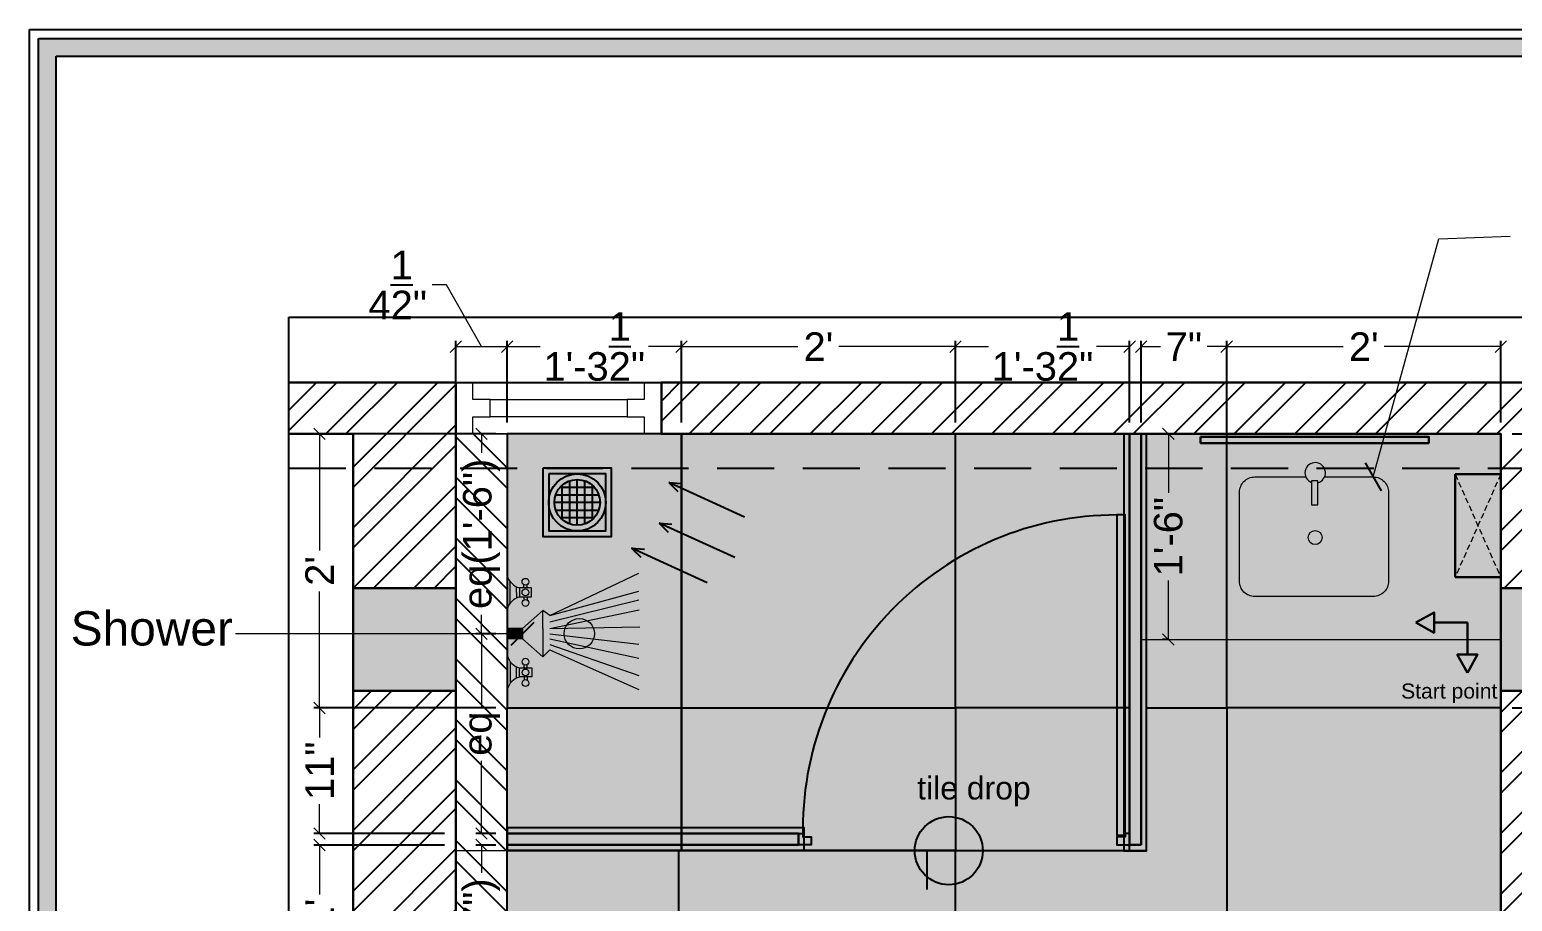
# Model space of a CAD drawing. Header units: millimetres. Extents: x 56222 to 3066687, y -650199 to -121287.
# Drawn here: x 148973.4 to 149103.2, y -183257.8 to -183181.5 of the extents above; entities that cross this region are included whole.
import ezdxf

# ---------------------------------------------------------------- set-up
doc = ezdxf.new("R2010")
doc.units = ezdxf.units.MM
doc.header["$MEASUREMENT"] = 0
doc.header["$PDMODE"] = 35
for name, pattern in [('DASHED', [0.75, 0.5, -0.25]), ('DASHED2', [0.375, 0.25, -0.125]), ('HIDDEN', [0.375, 0.25, -0.125])]:
    doc.linetypes.add(name, pattern=pattern)
doc.layers.get('Defpoints').update_dxf_attribs({"color": 220})
for name, color, linetype in [('AR ELE-5', 134, 'Continuous'), ('SANIT', 232, 'Continuous'), ('WIN', 250, 'Continuous')]:
    doc.layers.add(name, color=color, linetype=linetype)
for name, color, linetype, lineweight in [('BEAM', 160, 'HIDDEN', 25), ('COLUMN', 1, 'Continuous', 30), ('dim05', 1, 'Continuous', 13), ('el', 7, 'Continuous', 20), ('ELEC-wires', 1, 'DASHED2', 13), ('Electrical', 84, 'Continuous', 30), ('ELEVATION', 250, 'Continuous', 9), ('FIRST FLOOR', 7, 'Continuous', 9), ('FIRST FLOOR ( DW_RAIL )', 7, 'Continuous', 9), ('FIRST FLOOR_( PLine )_', 251, 'Continuous', 30), ('FURNITURE', 32, 'Continuous', 9), ('LABALLING', 1, 'Continuous', 25), ('NAME PLATE', 7, 'Continuous', 25), ('UTILITY', 48, 'Continuous', 9), ('wall', 7, 'Continuous', 30), ('XX~SLAB ( BEAM )~ ( DIM )', 7, 'Continuous', 9)]:
    doc.layers.add(name, color=color, linetype=linetype, lineweight=lineweight)
doc.layers.add('hatch', color=253, linetype='Continuous', lineweight=0, transparency=0.4)
doc.layers.add('XX~SLAB ( PLINE )', color=251, linetype='Continuous', plot=False)
doc.styles.add('Aerial', font='arial.ttf')
doc.styles.add('Arial', font='arial.ttf')
doc.styles.get("Standard").update_dxf_attribs({"font": 'arial.ttf', "height": 6})
doc.dimstyles.new('ISO-25', dxfattribs={"dimtxt": 2.5, "dimasz": 1, "dimexe": 0.5, "dimexo": 1, "dimtad": 0, "dimdec": 1, "dimlunit": 4, "dimtxsty": 'Standard', "dimblk": 'OBLIQUE', "dimcen": 2.5, "dimclrd": 1, "dimclre": 1, "dimclrt": 5, "dimadec": 0, "dimazin": 0, "dimtfac": 1, "dimtdec": 1, "dimtmove": 0, "dimatfit": 3, "dimfxl": 1, "dimlwd": -1, "dimarcsym": 0})
doc.dimstyles.new('NEW ', dxfattribs={"dimtxt": 3, "dimasz": 2, "dimexe": 1, "dimexo": 1, "dimgap": 0.089996, "dimtad": 0, "dimtoh": 1, "dimzin": 3, "dimdsep": 46, "dimlunit": 4, "dimtxsty": 'Aerial', "dimblk": 'OBLIQUE', "dimcen": 0.089996, "dimdle": 1, "dimclrd": 252, "dimclre": 252, "dimclrt": 7, "dimadec": 0, "dimazin": 1, "dimtfac": 1, "dimtdec": 0, "dimtofl": 0, "dimtmove": 1, "dimatfit": 3, "dimldrblk": 'OBLIQUE', "dimfxl": 1, "dimtolj": 1, "dimtzin": 0, "dimlwd": 5, "dimlwe": 5, "dimarcsym": 0})
pattern_1 = [(45, (-4154.445, -2315.741), (-2.65165043, 2.65165043), []), (45, (-4152.677, -2315.741), (-2.65165043, 2.65165043), [])]

# ---------------------------------------------------------------- blocks, each defined once
blk = doc.blocks.new('6616')
at = {"color": 242, "linetype": 'DASHED', "true_color": 0xcd2027}
for p, q in [((386784.79, -36915.77), (386775.78, -36911.78)), ((386784.79, -36911.78), (386775.78, -36915.77))]:
    blk.add_line(p, q, dxfattribs=at)
at = {"layer": 'ELEC-wires', "color": 5, "linetype": 'ByBlock', "lineweight": 30, "ltscale": 4}
blk.add_lwpolyline([(386775.78, -36911.78), (386784.79, -36911.78), (386784.79, -36915.77), (386775.78, -36915.77)], close=True, dxfattribs=at)
blk = doc.blocks.new('A$C07311617')
at = {"layer": 'UTILITY'}
h = blk.add_hatch(color=7, dxfattribs=at)
h.paths.add_polyline_path([(-3.13, 2.02), (-3.13, 0), (-3.74, 0), (-3.74, 0.46), (-3.74, 1.42)])
h.paths.add_polyline_path([(-3.13, 0), (-3.13, -0.46), (-3.13, -2.02), (-3.74, -1.59), (-3.74, -0.46), (-3.74, 0)])
h = blk.add_hatch(color=7, dxfattribs=at)
h.paths.add_polyline_path([(0, 0.46), (0, 0), (-1.35, 0), (-1.35, 0.46)])
h.paths.add_polyline_path([(0, 0), (0, -0.46), (-1.35, -0.46), (-1.35, 0)])
at = {"layer": 'UTILITY', "color": 7}
for p, q in [((-3.74, 1.42), (-11.52, 4.9)), ((-1.74, 3.79), (-1.74, 4.05)), ((-1.47, 3.79), (-1.47, 4.05)), ((-0.8, 3.9), (-0.8, 2.88)), ((-0.27, 2.44), (-0.27, 4.33)), ((-3.74, 0.94), (-11.52, 3.66)), ((-1.74, 2.99), (-1.74, 2.72)), ((-1.47, 2.99), (-1.47, 2.72)), ((-3.74, 0.46), (-11.52, 2.15)), ((-3.13, 2.02), (-3.74, 1.42)), ((-3.13, -0.46), (-3.13, 2.02)), ((-1.35, 0.46), (-3.13, 2.02)), ((-3.13, 0.46), (-3.13, 1.42)), ((-3.74, 0), (-11.52, 0.93)), ((-1.35, -0.46), (-1.35, 0.46)), ((-1.35, 0.46), (0, 0.46)), ((0, -0.46), (0, 0.46)), ((-3.74, -0.46), (-11.62, -0.61)), ((-3.74, -0.46), (-11.57, -2.09)), ((-3.74, -1.03), (-11.52, -2.96)), ((-3.13, -0.46), (-3.13, -2.02)), ((-1.35, -0.46), (-3.13, -2.02)), ((-1.35, -0.46), (0, -0.46)), ((-3.74, -1.59), (-11.52, -5.3)), ((-3.74, -1.59), (-11.52, -3.73)), ((-3.74, -1.59), (-3.13, -2.02)), ((-1.74, -3.22), (-1.74, -2.95)), ((-1.47, -3.22), (-1.47, -2.95)), ((-0.8, -4.13), (-0.8, -3.11)), ((-0.27, -2.68), (-0.27, -4.56)), ((-1.74, -4.02), (-1.74, -4.29)), ((-1.47, -4.02), (-1.47, -4.29))]:
    blk.add_line(p, q, dxfattribs=at)
for points in [[(-1.07, 2.99), (-2.14, 2.99), (-2.14, 3.79), (-1.07, 3.79)], [(-1.07, -3.22), (-2.14, -3.22), (-2.14, -4.02), (-1.07, -4.02)]]:
    blk.add_lwpolyline(points, close=True, dxfattribs=at)
for points in [[(-1.35, 0.46), (-3.13, 2.02)], [(-3.13, -2.02), (-1.35, -0.46)]]:
    blk.add_lwpolyline(points, dxfattribs=at)
for centre, radius in [((-1.6, 4.32), 0.298), ((-1.6, 3.39), 0.298), ((-1.6, 2.45), 0.298), ((-6.31, 0), 1.33), ((-1.6, -2.69), 0.298), ((-1.6, -3.62), 0.298), ((-1.6, -4.55), 0.298)]:
    blk.add_circle(centre, radius, dxfattribs=at)
for centre, start, end in [((-1.47, 5.26), 285.2551, 344.7449), ((-1.47, 1.52), 15.2551, 74.7449), ((-1.47, -1.75), 285.2551, 344.7449), ((-1.47, -5.49), 15.2551, 74.7449)]:
    blk.add_arc(centre, 1.52, start, end, dxfattribs=at)
blk = doc.blocks.new('NAHNYsquare')
at = {"color": 253}
for p, q in [((2.33, -4.87), (2.33, -1.1)), ((3, -0.99), (3, -4.99)), ((3.67, -4.87), (3.67, -1.1)), ((4.89, -2.32), (1.11, -2.32)), ((4.49, -1.65), (1.51, -1.65)), ((1.67, -4.48), (1.67, -1.49)), ((4.33, -4.48), (4.33, -1.49)), ((5, -2.99), (1, -2.99)), ((4.89, -3.65), (1.11, -3.65)), ((4.49, -4.32), (1.51, -4.32))]:
    blk.add_line(p, q, dxfattribs=at)
for points in [[(0, -5.99), (6, -5.99), (6, 0.01), (0, 0.01)], [(0.5, -5.49), (5.5, -5.49), (5.5, -0.49), (0.5, -0.49)]]:
    blk.add_lwpolyline(points, close=True)
for radius in [2.5, 2]:
    blk.add_circle((3, -2.99), radius)
blk = doc.blocks.new('_Oblique')
at = {"layer": 'wall', "color": 0, "lineweight": -2}
blk.add_line((-0.5, -0.5), (0.5, 0.5), dxfattribs=at)
blk = doc.blocks.new('*D931')
at = {"layer": 'Defpoints', "color": 0, "lineweight": 25, "transparency": 16777216}
for p in [(148998.78, -183252.9), (149010.71, -183252.9), (149015.21, -183264.9)]:
    blk.add_point(p, dxfattribs=at)
at = {"layer": 'dim05', "color": 1, "linetype": 'Continuous', "lineweight": -2, "transparency": 16777216}
for p, q in [((149009.71, -183252.9), (148998.28, -183252.9)), ((149014.21, -183264.9), (148998.28, -183264.9))]:
    blk.add_line(p, q, dxfattribs=at)
at = {"layer": 'dim05', "color": 1, "linetype": 'Continuous', "transparency": 16777216}
for p, q in [((148998.78, -183252.9), (148998.78, -183257.24)), ((148998.78, -183264.9), (148998.78, -183260.55))]:
    blk.add_line(p, q, dxfattribs=at)
at = {"layer": 'dim05', "color": 1, "transparency": 16777216}
for p, rotation in [((148998.78, -183252.9), 90), ((148998.78, -183264.9), 270)]:
    blk.add_blockref('_Oblique', p, dxfattribs=dict(at, rotation=rotation))
at = {"layer": 'dim05', "color": 5, "lineweight": 25, "transparency": 16777216, "insert": (148998.78, -183258.9), "char_height": 2.5, "attachment_point": 5, "rotation": 90, "style": 'Arial'}
blk.add_mtext("1'", dxfattribs=at)
blk = doc.blocks.new('*D932')
at = {"layer": 'Defpoints', "color": 0, "lineweight": 25, "transparency": 16777216}
for p in [(148998.78, -183240.9), (149015.21, -183240.9), (149010.71, -183251.9)]:
    blk.add_point(p, dxfattribs=at)
at = {"layer": 'dim05', "color": 1, "linetype": 'Continuous', "lineweight": -2, "transparency": 16777216}
for p, q in [((149014.21, -183240.9), (148998.28, -183240.9)), ((149009.71, -183251.9), (148998.28, -183251.9))]:
    blk.add_line(p, q, dxfattribs=at)
at = {"layer": 'dim05', "color": 1, "linetype": 'Continuous', "transparency": 16777216}
for p, q in [((148998.78, -183240.9), (148998.78, -183243.48)), ((148998.78, -183251.9), (148998.78, -183249.31))]:
    blk.add_line(p, q, dxfattribs=at)
at = {"layer": 'dim05', "color": 1, "transparency": 16777216}
for p, rotation in [((148998.78, -183240.9), 90), ((148998.78, -183251.9), 270)]:
    blk.add_blockref('_Oblique', p, dxfattribs=dict(at, rotation=rotation))
at = {"layer": 'dim05', "color": 5, "lineweight": 25, "transparency": 16777216, "insert": (148998.78, -183246.4), "char_height": 2.5, "attachment_point": 5, "rotation": 90, "style": 'Arial'}
blk.add_mtext('11"', dxfattribs=at)
blk = doc.blocks.new('*D933')
at = {"layer": 'Defpoints', "color": 0, "lineweight": 25, "transparency": 16777216}
for p in [(149015.21, -183209.26), (149010.71, -183216.9), (149015.21, -183216.9)]:
    blk.add_point(p, dxfattribs=at)
at = {"layer": 'dim05', "color": 1, "linetype": 'Continuous', "transparency": 16777216}
for p, q in [((149009.89, -183203.86), (149008.64, -183203.86)), ((149012.96, -183209.26), (149009.89, -183203.86)), ((149010.71, -183209.26), (149015.21, -183209.26))]:
    blk.add_line(p, q, dxfattribs=at)
at = {"layer": 'dim05', "color": 1, "linetype": 'Continuous', "lineweight": -2, "transparency": 16777216}
for p, q in [((149010.71, -183215.9), (149010.71, -183208.76)), ((149015.21, -183215.9), (149015.21, -183208.76))]:
    blk.add_line(p, q, dxfattribs=at)
at = {"layer": 'dim05', "color": 1, "transparency": 16777216, "rotation": 180}
blk.add_blockref('_Oblique', (149010.71, -183209.26), dxfattribs=at)
at = {"layer": 'dim05', "color": 1, "transparency": 16777216}
blk.add_blockref('_Oblique', (149015.21, -183209.26), dxfattribs=at)
at = {"layer": 'dim05', "color": 5, "lineweight": 25, "transparency": 16777216, "insert": (149005.62, -183203.86), "char_height": 2.5, "attachment_point": 5, "style": 'Arial'}
blk.add_mtext('4{\\H1x;\\S1/2;}"', dxfattribs=at)
blk = doc.blocks.new('*D934')
at = {"layer": 'Defpoints', "color": 0, "lineweight": 25, "transparency": 16777216}
for p in [(149030.46, -183209.26), (149015.21, -183216.9), (149030.46, -183216.9)]:
    blk.add_point(p, dxfattribs=at)
at = {"layer": 'dim05', "color": 1, "linetype": 'Continuous', "lineweight": -2, "transparency": 16777216}
for p, q in [((149015.21, -183215.9), (149015.21, -183208.76)), ((149030.46, -183215.9), (149030.46, -183208.76))]:
    blk.add_line(p, q, dxfattribs=at)
at = {"layer": 'dim05', "color": 1, "linetype": 'Continuous', "transparency": 16777216}
for p, q in [((149015.21, -183209.26), (149018.09, -183209.26)), ((149030.46, -183209.26), (149027.57, -183209.26))]:
    blk.add_line(p, q, dxfattribs=at)
at = {"layer": 'dim05', "color": 1, "transparency": 16777216, "rotation": 180}
blk.add_blockref('_Oblique', (149015.21, -183209.26), dxfattribs=at)
at = {"layer": 'dim05', "color": 1, "transparency": 16777216}
blk.add_blockref('_Oblique', (149030.46, -183209.26), dxfattribs=at)
at = {"layer": 'dim05', "color": 5, "lineweight": 25, "transparency": 16777216, "insert": (149022.83, -183209.26), "char_height": 2.5, "attachment_point": 5, "style": 'Arial'}
blk.add_mtext('1\'-3{\\H1x;\\S1/2;}"', dxfattribs=at)
blk = doc.blocks.new('*D935')
at = {"layer": 'Defpoints', "color": 0, "lineweight": 25, "transparency": 16777216}
for p in [(149030.46, -183209.26), (149030.46, -183216.9), (149054.46, -183216.9)]:
    blk.add_point(p, dxfattribs=at)
at = {"layer": 'dim05', "color": 1, "linetype": 'Continuous', "lineweight": -2, "transparency": 16777216}
for p, q in [((149030.46, -183215.9), (149030.46, -183208.76)), ((149054.46, -183215.9), (149054.46, -183208.76))]:
    blk.add_line(p, q, dxfattribs=at)
at = {"layer": 'dim05', "color": 1, "linetype": 'Continuous', "transparency": 16777216}
for p, q in [((149030.46, -183209.26), (149040.66, -183209.26)), ((149054.46, -183209.26), (149044.25, -183209.26))]:
    blk.add_line(p, q, dxfattribs=at)
at = {"layer": 'dim05', "color": 1, "transparency": 16777216, "rotation": 180}
blk.add_blockref('_Oblique', (149030.46, -183209.26), dxfattribs=at)
at = {"layer": 'dim05', "color": 1, "transparency": 16777216}
blk.add_blockref('_Oblique', (149054.46, -183209.26), dxfattribs=at)
at = {"layer": 'dim05', "color": 5, "lineweight": 25, "transparency": 16777216, "insert": (149042.46, -183209.26), "char_height": 2.5, "attachment_point": 5, "style": 'Arial'}
blk.add_mtext("2'", dxfattribs=at)
blk = doc.blocks.new('*D936')
at = {"layer": 'Defpoints', "color": 0, "lineweight": 25, "transparency": 16777216}
for p in [(149069.71, -183209.26), (149054.46, -183216.9), (149069.71, -183216.9)]:
    blk.add_point(p, dxfattribs=at)
at = {"layer": 'dim05', "color": 1, "linetype": 'Continuous', "lineweight": -2, "transparency": 16777216}
for p, q in [((149054.46, -183215.9), (149054.46, -183208.76)), ((149069.71, -183215.9), (149069.71, -183208.76))]:
    blk.add_line(p, q, dxfattribs=at)
at = {"layer": 'dim05', "color": 1, "linetype": 'Continuous', "transparency": 16777216}
for p, q in [((149054.46, -183209.26), (149057.34, -183209.26)), ((149069.71, -183209.26), (149066.82, -183209.26))]:
    blk.add_line(p, q, dxfattribs=at)
at = {"layer": 'dim05', "color": 1, "transparency": 16777216, "rotation": 180}
blk.add_blockref('_Oblique', (149054.46, -183209.26), dxfattribs=at)
at = {"layer": 'dim05', "color": 1, "transparency": 16777216}
blk.add_blockref('_Oblique', (149069.71, -183209.26), dxfattribs=at)
at = {"layer": 'dim05', "color": 5, "lineweight": 25, "transparency": 16777216, "insert": (149062.08, -183209.26), "char_height": 2.5, "attachment_point": 5, "style": 'Arial'}
blk.add_mtext('1\'-3{\\H1x;\\S1/2;}"', dxfattribs=at)
blk = doc.blocks.new('*D937')
at = {"layer": 'Defpoints', "color": 0, "lineweight": 25, "transparency": 16777216}
for p in [(149070.71, -183209.26), (149070.71, -183216.9), (149078.21, -183219.9)]:
    blk.add_point(p, dxfattribs=at)
at = {"layer": 'dim05', "color": 1, "linetype": 'Continuous', "lineweight": -2, "transparency": 16777216}
for p, q in [((149070.71, -183215.9), (149070.71, -183208.76)), ((149078.21, -183218.9), (149078.21, -183208.76))]:
    blk.add_line(p, q, dxfattribs=at)
at = {"layer": 'dim05', "color": 1, "linetype": 'Continuous', "transparency": 16777216}
for p, q in [((149070.71, -183209.26), (149072.41, -183209.26)), ((149078.21, -183209.26), (149076.51, -183209.26))]:
    blk.add_line(p, q, dxfattribs=at)
at = {"layer": 'dim05', "color": 1, "transparency": 16777216, "rotation": 180}
blk.add_blockref('_Oblique', (149070.71, -183209.26), dxfattribs=at)
at = {"layer": 'dim05', "color": 1, "transparency": 16777216}
blk.add_blockref('_Oblique', (149078.21, -183209.26), dxfattribs=at)
at = {"layer": 'dim05', "color": 5, "lineweight": 25, "transparency": 16777216, "insert": (149074.46, -183209.26), "char_height": 2.5, "attachment_point": 5, "style": 'Arial'}
blk.add_mtext('7"', dxfattribs=at)
blk = doc.blocks.new('*D938')
at = {"layer": 'Defpoints', "color": 0, "lineweight": 25, "transparency": 16777216}
for p in [(149102.21, -183209.26), (149078.21, -183212.4), (149102.21, -183216.9)]:
    blk.add_point(p, dxfattribs=at)
at = {"layer": 'dim05', "color": 1, "linetype": 'Continuous', "lineweight": -2, "transparency": 16777216}
for p, q in [((149078.21, -183211.4), (149078.21, -183208.76)), ((149102.21, -183215.9), (149102.21, -183208.76))]:
    blk.add_line(p, q, dxfattribs=at)
at = {"layer": 'dim05', "color": 1, "linetype": 'Continuous', "transparency": 16777216}
for p, q in [((149078.21, -183209.26), (149088.41, -183209.26)), ((149102.21, -183209.26), (149092, -183209.26))]:
    blk.add_line(p, q, dxfattribs=at)
at = {"layer": 'dim05', "color": 1, "transparency": 16777216, "rotation": 180}
blk.add_blockref('_Oblique', (149078.21, -183209.26), dxfattribs=at)
at = {"layer": 'dim05', "color": 1, "transparency": 16777216}
blk.add_blockref('_Oblique', (149102.21, -183209.26), dxfattribs=at)
at = {"layer": 'dim05', "color": 5, "lineweight": 25, "transparency": 16777216, "insert": (149090.21, -183209.26), "char_height": 2.5, "attachment_point": 5, "style": 'Arial'}
blk.add_mtext("2'", dxfattribs=at)
blk = doc.blocks.new('*D941')
at = {"layer": 'Defpoints', "color": 0, "lineweight": 25, "transparency": 16777216}
for p in [(149102.21, -183240.9), (149117.02, -183240.9), (149102.21, -183264.9)]:
    blk.add_point(p, dxfattribs=at)
at = {"layer": 'dim05', "color": 1, "linetype": 'Continuous', "lineweight": -2, "transparency": 16777216}
for p, q in [((149103.21, -183240.9), (149117.52, -183240.9)), ((149103.21, -183264.9), (149117.52, -183264.9))]:
    blk.add_line(p, q, dxfattribs=at)
at = {"layer": 'dim05', "color": 1, "linetype": 'Continuous', "transparency": 16777216}
for p, q in [((149117.02, -183240.9), (149117.02, -183251.1)), ((149117.02, -183264.9), (149117.02, -183254.69))]:
    blk.add_line(p, q, dxfattribs=at)
at = {"layer": 'dim05', "color": 1, "transparency": 16777216}
for p, rotation in [((149117.02, -183240.9), 90), ((149117.02, -183264.9), 270)]:
    blk.add_blockref('_Oblique', p, dxfattribs=dict(at, rotation=rotation))
at = {"layer": 'dim05', "color": 5, "lineweight": 25, "transparency": 16777216, "insert": (149117.02, -183252.9), "char_height": 2.5, "attachment_point": 5, "rotation": 90, "style": 'Arial'}
blk.add_mtext("2'", dxfattribs=at)
blk = doc.blocks.new('*D942')
at = {"layer": 'Defpoints', "color": 0, "lineweight": 25, "transparency": 16777216}
for p in [(149102.21, -183216.9), (149117.02, -183216.9), (149102.21, -183240.9)]:
    blk.add_point(p, dxfattribs=at)
at = {"layer": 'dim05', "color": 1, "linetype": 'Continuous', "lineweight": -2, "transparency": 16777216}
for p, q in [((149103.21, -183216.9), (149117.52, -183216.9)), ((149103.21, -183240.9), (149117.52, -183240.9))]:
    blk.add_line(p, q, dxfattribs=at)
at = {"layer": 'dim05', "color": 1, "linetype": 'Continuous', "transparency": 16777216}
for p, q in [((149117.02, -183216.9), (149117.02, -183227.1)), ((149117.02, -183240.9), (149117.02, -183230.69))]:
    blk.add_line(p, q, dxfattribs=at)
at = {"layer": 'dim05', "color": 1, "transparency": 16777216}
for p, rotation in [((149117.02, -183216.9), 90), ((149117.02, -183240.9), 270)]:
    blk.add_blockref('_Oblique', p, dxfattribs=dict(at, rotation=rotation))
at = {"layer": 'dim05', "color": 5, "lineweight": 25, "transparency": 16777216, "insert": (149117.02, -183228.9), "char_height": 2.5, "attachment_point": 5, "rotation": 90, "style": 'Arial'}
blk.add_mtext("2'", dxfattribs=at)
blk = doc.blocks.new('*D943')
at = {"layer": 'Defpoints', "color": 0, "lineweight": 25, "transparency": 16777216}
for p in [(149073.1, -183216.9), (149073.97, -183216.9), (149073.97, -183234.9)]:
    blk.add_point(p, dxfattribs=at)
at = {"layer": 'dim05', "color": 1, "linetype": 'Continuous', "lineweight": -2, "transparency": 16777216}
for p, q in [((149072.97, -183216.9), (149072.6, -183216.9)), ((149072.97, -183234.9), (149072.6, -183234.9))]:
    blk.add_line(p, q, dxfattribs=at)
at = {"layer": 'dim05', "color": 1, "linetype": 'Continuous', "transparency": 16777216}
for p, q in [((149073.1, -183216.9), (149073.1, -183222.07)), ((149073.1, -183234.9), (149073.1, -183229.73))]:
    blk.add_line(p, q, dxfattribs=at)
at = {"layer": 'dim05', "color": 1, "transparency": 16777216}
for p, rotation in [((149073.1, -183216.9), 90), ((149073.1, -183234.9), 270)]:
    blk.add_blockref('_Oblique', p, dxfattribs=dict(at, rotation=rotation))
at = {"layer": 'dim05', "color": 5, "lineweight": 25, "transparency": 16777216, "insert": (149073.1, -183225.9), "char_height": 2.5, "attachment_point": 5, "rotation": 90, "style": 'Arial'}
blk.add_mtext('1\'-6"', dxfattribs=at)
blk = doc.blocks.new('DF DF D')
at = {"layer": 'WIN'}
h = blk.add_hatch(color=256, dxfattribs=at)
h.dxf.hatch_style = 1
h.paths.add_polyline_path([(3351769.17, -515756.21), (3351769.17, -515753.29, 0.049939), (3351768.58, -515753.23, 0.699776), (3351766.66, -515758.48), (3351766.66, -515756.21)])
blk.add_lwpolyline([(3351769.17, -515752), (3351769.17, -515756.21), (3351766.66, -515756.21), (3351766.66, -515759.61)], dxfattribs=at)
blk.add_circle((3351768.58, -515756.21), 2.98, dxfattribs=at)
blk = doc.blocks.new('*D909')
at = {"layer": 'Defpoints', "color": 0, "lineweight": 25, "transparency": 16777216}
for p in [(148998.78, -183216.9), (149015.21, -183216.9), (149015.21, -183240.9)]:
    blk.add_point(p, dxfattribs=at)
at = {"layer": 'dim05', "color": 1, "linetype": 'Continuous', "lineweight": -2, "transparency": 16777216}
for p, q in [((149014.21, -183216.9), (148998.28, -183216.9)), ((149014.21, -183240.9), (148998.28, -183240.9))]:
    blk.add_line(p, q, dxfattribs=at)
at = {"layer": 'dim05', "color": 1, "linetype": 'Continuous', "transparency": 16777216}
for p, q in [((148998.78, -183216.9), (148998.78, -183227.1)), ((148998.78, -183240.9), (148998.78, -183230.69))]:
    blk.add_line(p, q, dxfattribs=at)
at = {"layer": 'dim05', "color": 1, "transparency": 16777216}
for p, rotation in [((148998.78, -183216.9), 90), ((148998.78, -183240.9), 270)]:
    blk.add_blockref('_Oblique', p, dxfattribs=dict(at, rotation=rotation))
at = {"layer": 'dim05', "color": 5, "lineweight": 25, "transparency": 16777216, "insert": (148998.78, -183228.9), "char_height": 2.5, "attachment_point": 5, "rotation": 90, "style": 'Arial'}
blk.add_mtext("2'", dxfattribs=at)
blk = doc.blocks.new('*D912')
at = {"layer": 'Defpoints', "color": 0, "lineweight": 25, "transparency": 16777216}
for p in [(149012.96, -183252.9), (149015.21, -183252.9), (149015.21, -183271.9)]:
    blk.add_point(p, dxfattribs=at)
at = {"layer": 'dim05', "color": 1, "linetype": 'Continuous', "lineweight": -2, "transparency": 16777216}
for p, q in [((149014.21, -183252.9), (149012.46, -183252.9)), ((149014.21, -183271.9), (149012.46, -183271.9))]:
    blk.add_line(p, q, dxfattribs=at)
at = {"layer": 'dim05', "color": 1, "linetype": 'Continuous', "transparency": 16777216}
for p, q in [((149012.96, -183252.9), (149012.96, -183255.32)), ((149012.96, -183271.9), (149012.96, -183269.48))]:
    blk.add_line(p, q, dxfattribs=at)
at = {"layer": 'dim05', "color": 1, "transparency": 16777216}
for p, rotation in [((149012.96, -183252.9), 90), ((149012.96, -183271.9), 270)]:
    blk.add_blockref('_Oblique', p, dxfattribs=dict(at, rotation=rotation))
at = {"layer": 'dim05', "color": 5, "lineweight": 25, "transparency": 16777216, "insert": (149012.96, -183262.4), "char_height": 2.5, "attachment_point": 5, "rotation": 90, "style": 'Arial'}
blk.add_mtext('eq(1\'-7")', dxfattribs=at)
blk = doc.blocks.new('*D913')
at = {"layer": 'Defpoints', "color": 0, "lineweight": 25, "transparency": 16777216}
for p in [(149012.96, -183234.4), (149015.21, -183234.4), (149015.21, -183251.9)]:
    blk.add_point(p, dxfattribs=at)
at = {"layer": 'dim05', "color": 1, "linetype": 'Continuous', "lineweight": -2, "transparency": 16777216}
for p, q in [((149014.21, -183234.4), (149012.46, -183234.4)), ((149014.21, -183251.9), (149012.46, -183251.9))]:
    blk.add_line(p, q, dxfattribs=at)
at = {"layer": 'dim05', "color": 1, "linetype": 'Continuous', "transparency": 16777216}
for p, q in [((149012.96, -183234.4), (149012.96, -183240.77)), ((149012.96, -183251.9), (149012.96, -183245.52))]:
    blk.add_line(p, q, dxfattribs=at)
at = {"layer": 'dim05', "color": 1, "transparency": 16777216}
for p, rotation in [((149012.96, -183234.4), 90), ((149012.96, -183251.9), 270)]:
    blk.add_blockref('_Oblique', p, dxfattribs=dict(at, rotation=rotation))
at = {"layer": 'dim05', "color": 5, "lineweight": 25, "transparency": 16777216, "insert": (149012.96, -183243.15), "char_height": 2.5, "attachment_point": 5, "rotation": 90, "style": 'Arial'}
blk.add_mtext('eq', dxfattribs=at)
blk = doc.blocks.new('*D914')
at = {"layer": 'Defpoints', "color": 0, "lineweight": 25, "transparency": 16777216}
for p in [(149012.96, -183216.9), (149015.21, -183216.9), (149015.21, -183234.4)]:
    blk.add_point(p, dxfattribs=at)
at = {"layer": 'dim05', "color": 1, "linetype": 'Continuous', "lineweight": -2, "transparency": 16777216}
for p, q in [((149014.21, -183216.9), (149012.46, -183216.9)), ((149014.21, -183234.4), (149012.46, -183234.4))]:
    blk.add_line(p, q, dxfattribs=at)
at = {"layer": 'dim05', "color": 1, "linetype": 'Continuous', "transparency": 16777216}
for p, q in [((149012.96, -183216.9), (149012.96, -183218.57)), ((149012.96, -183234.4), (149012.96, -183232.73))]:
    blk.add_line(p, q, dxfattribs=at)
at = {"layer": 'dim05', "color": 1, "transparency": 16777216}
for p, rotation in [((149012.96, -183216.9), 90), ((149012.96, -183234.4), 270)]:
    blk.add_blockref('_Oblique', p, dxfattribs=dict(at, rotation=rotation))
at = {"layer": 'dim05', "color": 5, "lineweight": 25, "transparency": 16777216, "insert": (149012.96, -183225.65), "char_height": 2.5, "attachment_point": 5, "rotation": 90, "style": 'Arial'}
blk.add_mtext('eq(1\'-6")', dxfattribs=at)

msp = doc.modelspace()

# ---------------------------------------------------------------- hatches: boundary and pattern name
at = {"layer": 'hatch', "linetype": 'Continuous', "lineweight": 25}
h = msp.add_hatch(dxfattribs=at)
h.set_pattern_fill('ANSI32', color=256, scale=10, style=0)
h.set_pattern_definition(pattern_1)
h.paths.add_polyline_path([(149072.208, -183291.896), (149010.708, -183291.896), (149010.708, -183239.396), (149001.708, -183239.396), (149001.708, -183291.896), (148996.085, -183291.896), (148996.085, -183296.396), (149006.208, -183296.396), (149006.208, -183303.39), (149010.708, -183303.39), (149010.708, -183296.396), (149072.208, -183296.396)])
h.paths.add_polyline_path([(149010.708, -183212.396), (148996.085, -183212.396), (148996.085, -183216.896), (149001.708, -183216.896), (149001.708, -183230.396), (149010.708, -183230.396)])
h.paths.add_polyline_path([(149111.208, -183216.896), (149113.769, -183216.896), (149113.769, -183212.396), (149028.708, -183212.396), (149028.708, -183216.896), (149102.208, -183216.896), (149102.208, -183230.396), (149111.208, -183230.396)])
h.paths.add_polyline_path([(149106.708, -183239.396), (149102.208, -183239.396), (149102.208, -183303.39), (149106.708, -183303.39)])
h = msp.add_hatch(dxfattribs=at)
h.set_pattern_fill('ANSI32', color=256, scale=10, style=0)
h.set_pattern_definition(pattern_1)
h.paths.add_polyline_path([(149010.708, -183212.396), (148996.085, -183212.396), (148996.085, -183216.896), (149001.708, -183216.896), (149001.708, -183230.396), (149010.708, -183230.396)])
h = msp.add_hatch(dxfattribs=at)
h.set_pattern_fill('ANSI32', color=256, scale=10, angle=90, style=0)
h.set_pattern_definition([(135, (-4154.445, -2315.741), (-2.65165043, -2.65165043), []), (135, (-4154.445, -2313.9732), (-2.65165043, -2.65165043), [])])
h.paths.add_polyline_path([(149015.208, -183251.402), (149010.708, -183251.402), (149010.708, -183291.802), (149015.208, -183291.802), (149015.208, -183288.896), (149015.208, -183264.896)])
h.paths.add_polyline_path([(149015.208, -183233.933), (149015.208, -183233.933), (149015.208, -183234.859), (149016.556, -183234.858), (149016.555, -183233.932), (149015.208, -183233.933), (149015.208, -183234.859), (149015.208, -183234.859), (149015.208, -183233.933), (149015.208, -183216.896), (149010.708, -183216.896), (149010.708, -183251.402), (149015.208, -183251.402)])
h = msp.add_hatch(color=256, dxfattribs=at)
h.dxf.hatch_style = 1
h.paths.add_polyline_path([(149069.215, -183253.396), (149071.202, -183253.396), (149071.202, -183216.896), (149069.215, -183216.896)])
h = msp.add_hatch(dxfattribs=at)
h.set_pattern_fill('AR-CONC', color=256, scale=0.5)
h.set_pattern_definition([(50, (-4154.4448, -2315.741), (3.586300913, -0.313760675), [0.375, -4.125]), (355, (-4154.445, -2315.741), (-0.69375667, 3.76096067), [0.3, -3.3]), (100.4514445, (-4154.146, -2315.767), (2.892544234, 3.447199955), [0.31870096, -3.50571056]), (46.1842, (-4154.445, -2314.741), (5.33620665, -0.8275964), [0.5625, -6.1875]), (96.6356355, (-4154, -2314.81), (4.67330973, 4.870593), [0.47805171, -5.2585688]), (351.184164, (-4154.445, -2314.741), (4.67330973, 4.870593), [0.45, -4.95]), (21, (-4153.9448, -2314.991), (2.98453526, -2.013094453), [0.375, -4.125]), (326, (-4153.945, -2314.991), (1.21657666, 3.625750225), [0.3, -3.3]), (71.4514447, (-4153.696, -2315.1588), (4.201111884, 1.612655764), [0.31870095, -3.50571056]), (37.5, (-4154.4448, -2315.741), (0.0607992766, 1.664469269), [0, -3.26, 0, -3.35, 0, -3.3125]), (7.5, (-4154.4448, -2315.741), (1.315347687, 1.97205856), [0, -1.91, 0, -3.185, 0, -1.2625]), (327.5, (-4155.5598, -2315.741), (2.669112181, -0.112774359), [0, -1.25, 0, -3.9, 0, -5.175]), (317.5, (-4156.0598, -2315.741), (2.915930847, 0.500524912), [0, -1.625, 0, -2.59, 0, -3.675])])
h.paths.add_polyline_path([(149111.208, -183230.396), (149102.208, -183230.396), (149102.208, -183239.396), (149111.208, -183239.396)])
h.paths.add_polyline_path([(149010.708, -183230.396), (149001.708, -183230.396), (149001.708, -183239.396), (149010.708, -183239.396)])
h = msp.add_hatch(color=256, dxfattribs=at)
h.dxf.hatch_style = 1
h.paths.add_polyline_path([(149015.208, -183253.389), (149041.205, -183253.389), (149041.205, -183251.402), (149015.208, -183251.402)])
at = {"layer": 'NAME PLATE', "true_color": 0xd39e00}
h = msp.add_hatch(color=42, dxfattribs=at)
h.paths.add_polyline_path([(148974.167, -183338.392), (149195.954, -183338.392), (149195.954, -183182.282), (148974.167, -183182.282)])
h.paths.add_polyline_path([(148975.724, -183336.835), (149194.398, -183336.835), (149194.398, -183183.838), (148975.724, -183183.838)], flags=16)
at = {"layer": 'XX~SLAB ( BEAM )~ ( DIM )', "linetype": 'Continuous', "lineweight": 25, "true_color": 0x465e1c, "transparency": 33554556}
h = msp.add_hatch(color=69, dxfattribs=at)
h.dxf.hatch_style = 1
h.paths.add_polyline_path([(149102.208, -183264.896), (149078.208, -183264.896), (149078.208, -183288.896), (149102.208, -183288.896)])
h.paths.add_polyline_path([(149078.208, -183264.896), (149054.458, -183264.896), (149054.458, -183288.896), (149078.208, -183288.896)])
h.paths.add_polyline_path([(149054.458, -183264.896), (149030.208, -183264.896), (149030.208, -183288.896), (149054.458, -183288.896)])
h.paths.add_polyline_path([(149030.208, -183264.896), (149015.208, -183264.896), (149015.208, -183288.896), (149030.208, -183288.896)])
h.paths.add_polyline_path([(149030.208, -183253.389), (149015.208, -183253.389), (149015.208, -183264.896), (149030.208, -183264.896)])
h.paths.add_polyline_path([(149054.458, -183253.389), (149030.458, -183253.389), (149030.208, -183253.389), (149030.208, -183264.896), (149054.458, -183264.896)])
h.paths.add_polyline_path([(149078.208, -183240.896), (149071.202, -183240.896), (149071.202, -183253.396), (149069.215, -183253.396), (149054.458, -183253.393), (149054.458, -183264.896), (149078.208, -183264.896)])
h.paths.add_polyline_path([(149102.208, -183240.896), (149078.208, -183240.896), (149078.208, -183264.896), (149102.208, -183264.896)])
h.paths.add_polyline_path([(149102.208, -183216.896), (149078.208, -183216.896), (149078.208, -183240.896), (149102.208, -183240.896)])
h.paths.add_polyline_path([(149078.208, -183216.896), (149071.202, -183216.896), (149071.202, -183240.896), (149078.208, -183240.896)])
h.paths.add_polyline_path([(149069.215, -183216.896), (149054.458, -183216.896), (149054.458, -183240.896), (149069.215, -183240.896)])
h.paths.add_polyline_path([(149069.215, -183240.896), (149054.458, -183240.896), (149054.458, -183253.389), (149069.215, -183253.389)])
h.paths.add_polyline_path([(149054.458, -183216.896), (149030.458, -183216.896), (149030.458, -183240.896), (149054.458, -183240.896)])
h.paths.add_polyline_path([(149054.458, -183240.896), (149030.458, -183240.896), (149030.458, -183251.402), (149041.205, -183251.402), (149041.205, -183253.389), (149054.458, -183253.389)])
h.paths.add_polyline_path([(149030.458, -183216.896), (149015.208, -183216.896), (149015.208, -183240.896), (149030.458, -183240.896)])
h.paths.add_polyline_path([(149030.458, -183240.896), (149015.208, -183240.896), (149015.208, -183251.402), (149030.458, -183251.402)])
h.paths.add_polyline_path([(149102.208, -183288.896), (149078.208, -183288.896), (149078.208, -183291.896), (149102.208, -183291.896)])
h.paths.add_polyline_path([(149078.208, -183288.896), (149054.458, -183288.896), (149054.458, -183291.896), (149078.208, -183291.896)])
h.paths.add_polyline_path([(149054.458, -183288.896), (149030.208, -183288.896), (149030.208, -183291.896), (149054.458, -183291.896)])
h.paths.add_polyline_path([(149030.208, -183288.896), (149015.208, -183288.896), (149015.208, -183291.896), (149030.208, -183291.896)])

# ---------------------------------------------------------------- linework, layer by layer
at = {"color": 251, "true_color": 0x636466}
for p, q in [((149035.981, -183224.185), (149029.362, -183221.162)), ((149029.362, -183221.162), (149030.479, -183221.249)), ((149029.362, -183221.162), (149030.159, -183221.95)), ((149035.129, -183227.733), (149028.509, -183224.71)), ((149028.509, -183224.71), (149029.627, -183224.797)), ((149028.509, -183224.71), (149029.307, -183225.498)), ((149032.723, -183229.938), (149026.104, -183226.915)), ((149026.104, -183226.915), (149027.221, -183227.002)), ((149026.104, -183226.915), (149026.901, -183227.703))]:
    msp.add_line(p, q, dxfattribs=at)
at = {"color": 5, "lineweight": 30}
for p, q in [((149099.289, -183233.419), (149096.371, -183233.419)), ((149099.289, -183236.219), (149099.289, -183233.419))]:
    msp.add_line(p, q, dxfattribs=at)
for points in [[(149096.371, -183233.419), (149096.371, -183232.529), (149094.764, -183233.419)], [(149096.371, -183233.419), (149096.371, -183234.309), (149094.764, -183233.419)], [(149099.289, -183236.219), (149098.399, -183236.219), (149099.289, -183237.826)], [(149099.289, -183236.219), (149100.179, -183236.219), (149099.289, -183237.826)]]:
    msp.add_lwpolyline(points, dxfattribs=at)
at = {"layer": 'AR ELE-5'}
for points in [[(149069.308, -183252.039), (149069.308, -183223.996), (149068.583, -183223.996), (149068.583, -183252.039)], [(149040.708, -183251.896), (149041.108, -183251.896), (149041.108, -183252.196), (149041.837, -183252.196), (149041.837, -183252.896), (149040.708, -183252.896)], [(149069.708, -183251.896), (149069.308, -183251.896), (149069.308, -183252.196), (149068.579, -183252.196), (149068.579, -183252.896), (149069.708, -183252.896)]]:
    msp.add_lwpolyline(points, close=True, dxfattribs=at)
at = {"layer": 'AR ELE-5', "linetype": 'Continuous', "lineweight": 25}
msp.add_arc((149068.583, -183251.48), 27.484, 90, 181.49213, dxfattribs=at)
at = {"layer": 'BEAM', "ltscale": 20}
msp.add_line((148996.085, -183219.896), (149113.769, -183219.896), dxfattribs=at)
at = {"layer": 'COLUMN'}
for points in [[(149001.708, -183230.396), (149010.708, -183230.396), (149010.708, -183239.396), (149001.708, -183239.396)], [(149102.208, -183230.396), (149111.208, -183230.396), (149111.208, -183239.396), (149102.208, -183239.396)]]:
    msp.add_lwpolyline(points, close=True, dxfattribs=at)
at = {"layer": 'ELEVATION', "lineweight": 25, "transparency": 33554600}
msp.add_lwpolyline([(148996.085, -183206.683), (149113.769, -183206.683), (149113.769, -183303.39), (148996.085, -183303.39)], close=True, dxfattribs=at)
at = {"layer": 'FIRST FLOOR'}
for p, q in [((148996.085, -183212.396), (149113.769, -183212.396)), ((149010.708, -183291.896), (149010.708, -183212.396)), ((149028.708, -183216.896), (149028.708, -183212.396)), ((148996.085, -183216.896), (149001.708, -183216.896)), ((149001.708, -183291.896), (149001.708, -183216.896)), ((149010.708, -183216.896), (149102.208, -183216.896)), ((149102.208, -183303.39), (149102.208, -183216.896))]:
    msp.add_line(p, q, dxfattribs=at)
at = {"layer": 'FIRST FLOOR ( DW_RAIL )'}
msp.add_lwpolyline([(149028.708, -183212.396), (149027.208, -183212.396), (149027.208, -183213.896), (149025.708, -183213.896), (149025.708, -183215.396), (149013.708, -183215.396), (149013.708, -183213.896), (149012.208, -183213.896), (149012.208, -183212.396), (149010.708, -183212.396), (149010.708, -183216.896), (149012.208, -183216.896), (149012.208, -183215.396), (149013.708, -183215.396), (149013.708, -183213.896), (149025.708, -183213.896), (149025.708, -183215.396), (149027.208, -183215.396), (149027.208, -183216.896), (149028.708, -183216.896), (149028.708, -183212.396), (149010.708, -183212.396), (149010.708, -183216.896), (149028.708, -183216.896)], close=True, dxfattribs=at)
at = {"layer": 'FIRST FLOOR_( PLine )_'}
for p, q in [((149010.708, -183212.396), (148996.085, -183212.396)), ((149010.708, -183291.896), (149010.708, -183212.396)), ((148996.085, -183216.896), (149001.708, -183216.896)), ((149001.708, -183216.896), (149001.708, -183291.896))]:
    msp.add_line(p, q, dxfattribs=at)
msp.add_lwpolyline([(149113.769, -183212.396), (149028.708, -183212.396), (149028.708, -183216.896), (149102.208, -183216.896), (149102.208, -183303.39)], dxfattribs=at)
at = {"layer": 'FURNITURE', "color": 5, "lineweight": 30, "ltscale": 10000}
for p, q in [((149069.708, -183216.896), (149069.708, -183252.896)), ((149070.708, -183216.896), (149070.708, -183252.896)), ((149015.208, -183251.896), (149040.708, -183251.896)), ((149040.708, -183251.896), (149040.708, -183252.896)), ((149015.208, -183252.896), (149040.708, -183252.896)), ((149070.708, -183252.896), (149069.708, -183252.896))]:
    msp.add_line(p, q, dxfattribs=at)
at = {"layer": 'FURNITURE'}
for p, q in [((149070.708, -183252.896), (149070.708, -183216.896)), ((149102.208, -183216.896), (149070.708, -183216.896)), ((149070.708, -183216.896), (149070.708, -183233.703)), ((149102.208, -183234.902), (149102.208, -183216.896)), ((149070.708, -183234.902), (149102.208, -183234.902))]:
    msp.add_line(p, q, dxfattribs=at)
for points in [[(149010.708, -183253.389), (149015.208, -183253.389), (149015.208, -183216.896), (149010.708, -183216.896)], [(149085.645, -183221.023), (149085.645, -183223.125), (149086.182, -183223.125), (149086.182, -183221.023)], [(149015.208, -183291.802), (149010.708, -183291.802), (149010.708, -183253.389), (149015.208, -183253.389)]]:
    msp.add_lwpolyline(points, close=True, dxfattribs=at)
at = {"layer": 'FURNITURE', "color": 5, "lineweight": 30, "ltscale": 10000}
msp.add_lwpolyline([(149075.93, -183217.151), (149095.898, -183217.151), (149095.898, -183217.71), (149075.93, -183217.71)], close=True, dxfattribs=at)
at = {"layer": 'FURNITURE'}
msp.add_lwpolyline([(149086.776, -183220.67), (149091.048, -183220.67, -0.4142136), (149092.38, -183222.002), (149092.38, -183229.801, -0.4142136), (149091.048, -183231.134), (149080.667, -183231.134, -0.4142136), (149079.334, -183229.802), (149079.334, -183222.002, -0.4142136), (149080.666, -183220.67), (149085.141, -183220.67)], format="xyb", dxfattribs=at)
msp.add_circle((149085.958, -183225.978), 0.613, dxfattribs=at)
msp.add_arc((149085.958, -183220.307), 0.895, 284.4676, 249.53074, dxfattribs=at)
at = {"layer": 'NAME PLATE', "color": 42, "true_color": 0xd39e00}
for points in [[(148973.389, -183181.503), (149196.733, -183181.503), (149196.733, -183339.17), (148973.389, -183339.17)], [(148974.167, -183182.282), (149195.954, -183182.282), (149195.954, -183338.392), (148974.167, -183338.392)], [(148975.724, -183183.838), (149194.398, -183183.838), (149194.398, -183336.835), (148975.724, -183336.835)]]:
    msp.add_lwpolyline(points, close=True, dxfattribs=at)
at = {"layer": 'XX~SLAB ( BEAM )~ ( DIM )', "color": 67, "linetype": 'Continuous', "lineweight": 25, "true_color": 0x727430}
msp.add_line((149037.215, -183253.389), (149071.202, -183253.389), dxfattribs=at)
for points in [[(149030.458, -183216.896), (149015.208, -183216.896), (149015.208, -183240.896), (149030.458, -183240.896)], [(149054.458, -183216.896), (149030.458, -183216.896), (149030.458, -183240.896), (149054.458, -183240.896)], [(149054.458, -183216.896), (149069.708, -183216.896), (149069.708, -183240.896), (149054.458, -183240.896)], [(149078.208, -183216.896), (149102.208, -183216.896), (149102.208, -183240.896), (149078.208, -183240.896)], [(149030.458, -183253.389), (149015.208, -183253.389), (149015.208, -183240.896), (149030.458, -183240.896)], [(149054.458, -183253.389), (149030.458, -183253.389), (149030.458, -183240.896), (149054.458, -183240.896)], [(149054.458, -183253.389), (149069.708, -183253.389), (149069.708, -183240.896), (149054.458, -183240.896)], [(149078.208, -183264.896), (149102.208, -183264.896), (149102.208, -183240.896), (149078.208, -183240.896)]]:
    msp.add_lwpolyline(points, close=True, dxfattribs=at)
at = {"layer": 'XX~SLAB ( BEAM )~ ( DIM )', "color": 27, "lineweight": 25, "true_color": 0x7d5120}
for points in [[(149069.215, -183253.396), (149071.202, -183253.396), (149071.202, -183216.896), (149069.215, -183216.896)], [(149041.205, -183253.389), (149041.205, -183251.402), (149015.208, -183251.402), (149015.208, -183253.389)]]:
    msp.add_lwpolyline(points, close=True, dxfattribs=at)
at = {"layer": 'XX~SLAB ( BEAM )~ ( DIM )', "color": 67, "linetype": 'Continuous', "lineweight": 25, "true_color": 0x727430}
for points in [[(149071.202, -183240.896), (149078.208, -183240.896), (149078.208, -183216.896), (149071.202, -183216.896)], [(149071.202, -183240.896), (149078.208, -183240.896), (149078.208, -183264.896), (149054.458, -183264.896), (149054.458, -183253.389)], [(149023.202, -183253.389), (149030.208, -183253.389), (149030.208, -183264.896), (149015.208, -183264.896), (149015.208, -183253.389)], [(149037.215, -183253.389), (149030.208, -183253.389), (149030.208, -183264.896), (149054.458, -183264.896), (149054.458, -183253.389)]]:
    msp.add_lwpolyline(points, dxfattribs=at)
at = {"layer": 'XX~SLAB ( PLINE )'}
msp.add_lwpolyline([(148996.085, -183212.396), (149113.769, -183212.396)], dxfattribs=at)

# ---------------------------------------------------------------- block references
at = {"lineweight": 35}
msp.add_blockref('DF DF D', (-3202714.707, 332502.816), dxfattribs=at)
at = {"layer": 'el', "color": 1, "rotation": 89.99999999999999}
msp.add_blockref('6616', (112186.438, -570005.22), dxfattribs=at)
at = {"layer": 'FURNITURE', "lineweight": 18, "rotation": 180.033128036849}
msp.add_blockref('A$C07311617', (149015.208, -183234.396), dxfattribs=at)
at = {"layer": 'SANIT', "linetype": 'ByBlock', "rotation": 269.9999999999999}
msp.add_blockref('NAHNYsquare', (149024.33, -183219.896), dxfattribs=at)

# ---------------------------------------------------------------- texts
at = {"layer": 'Electrical', "color": 240, "true_color": 0xed1f24, "transparency": 33554687}
msp.add_text('tile drop', height=2, dxfattribs=at).set_placement((149051.106, -183248.912))
at = {"layer": 'Electrical', "color": 1, "transparency": 33554687, "insert": (149077.763, -183238.753), "char_height": 1.32421, "attachment_point": 1}
msp.add_mtext_dynamic_manual_height_columns('\\pxqc;Start point', width=39.86822, gutter_width=0.662, heights=[0], dxfattribs=at)
at = {"layer": 'LABALLING', "lineweight": 5, "ltscale": 4, "insert": (148976.982, -183232.429, 0.5), "char_height": 3, "attachment_point": 1}
msp.add_mtext('Shower', dxfattribs=at)

# ---------------------------------------------------------------- dimensions: what is measured, and where the dimension line sits
at = {"layer": 'dim05', "color": 27, "lineweight": 25, "true_color": 0x7d5120}
dim = msp.add_linear_dim(base=(149015.208, -183209.256), p1=(149010.708, -183216.896), p2=(149015.208, -183216.896), angle=180, dimstyle='ISO-25', override={"dimtxsty": 'Arial', "dimtmove": 1}, dxfattribs=at)
dim.commit()
dim.dimension.update_dxf_attribs({"geometry": '*D933', "text_midpoint": (149008.018, -183203.865), "dimtype": 160})
for base, p1, p2, angle, override, picture, middle in [((149030.458207039, -183209.255898069), (149015.208207039, -183216.895880728), (149030.458207039, -183216.895880728), 180, {"dimtxsty": 'Arial', "dimtmove": 1}, '*D934', (149022.833207039, -183209.255898069)), ((149069.708207039, -183209.255898069), (149054.458207039, -183216.895880728), (149069.708207039, -183216.895880728), 180, {"dimtxsty": 'Arial', "dimtmove": 1}, '*D936', (149062.083207039, -183209.255898069)), ((149030.458, -183209.256), (149054.458, -183216.896), (149030.458, -183216.896), 180, {"dimtxsty": 'Arial', "dimtmove": 1}, '*D935', (149042.458, -183209.256)), ((149070.708207041, -183209.255898069), (149078.208207039, -183219.895880728), (149070.708207041, -183216.895880728), 180, {"dimdec": 0, "dimtxsty": 'Arial', "dimtmove": 1}, '*D937', (149074.45820704, -183209.255898069)), ((149102.208, -183209.256), (149078.208, -183212.396), (149102.208, -183216.896), 180, {"dimdec": 0, "dimtxsty": 'Arial', "dimtmove": 1}, '*D938', (149090.208, -183209.256)), ((148998.781, -183216.896), (149015.208, -183240.896), (149015.208, -183216.896), 90, {"dimtxsty": 'Arial', "dimtmove": 1}, '*D909', (148998.781, -183228.896)), ((149073.098, -183216.896), (149073.966, -183234.902), (149073.966, -183216.896), 270, {"dimtxsty": 'Arial', "dimtmove": 1}, '*D943', (149073.098, -183225.899)), ((149117.022, -183216.896), (149102.208, -183240.896), (149102.208, -183216.896), 270, {"dimtxsty": 'Arial', "dimtmove": 1}, '*D942', (149117.022, -183228.896)), ((148998.781, -183240.896), (149010.708, -183251.896), (149015.208, -183240.896), 270, {"dimtxsty": 'Arial', "dimtmove": 1}, '*D932', (148998.781, -183246.396)), ((149117.022, -183240.896), (149102.208, -183264.896), (149102.208, -183240.896), 270, {"dimtxsty": 'Arial', "dimtmove": 1}, '*D941', (149117.022, -183252.896)), ((148998.781, -183252.896), (149015.208, -183264.896), (149010.708, -183252.896), 270, {"dimtxsty": 'Arial', "dimtmove": 1}, '*D931', (148998.781, -183258.896))]:
    dim = msp.add_linear_dim(base=base, p1=p1, p2=p2, angle=angle, dimstyle='ISO-25', override=override, dxfattribs=at)
    dim.commit()
    dim.dimension.update_dxf_attribs({"geometry": picture, "text_midpoint": middle})
for base, p1, p2, text, picture, middle in [((149012.95820704, -183216.895880728), (149015.208207039, -183234.395880728), (149015.208207039, -183216.895880728), 'eq(<>)', '*D914', (149012.95820704, -183225.645880728)), ((149012.958, -183234.396), (149015.208, -183251.896), (149015.208, -183234.396), 'eq', '*D913', (149012.958, -183243.146)), ((149012.958, -183252.896), (149015.208, -183271.896), (149015.208, -183252.896), 'eq(<>)', '*D912', (149012.958, -183262.396))]:
    dim = msp.add_linear_dim(base=base, p1=p1, p2=p2, angle=90, text=text, dimstyle='ISO-25', override={"dimdec": 0, "dimtxsty": 'Arial', "dimtmove": 1}, dxfattribs=at)
    dim.commit()
    dim.dimension.update_dxf_attribs({"geometry": picture, "text_midpoint": middle})

# ---------------------------------------------------------------- leaders
at = {"layer": 'LABALLING', "lineweight": 5, "ltscale": 2}
for points in [[(149091.048, -183220.67), (149096.785, -183199.808), (149103.022, -183199.6)], [(149016.556, -183234.395), (148991.415, -183234.395)]]:
    msp.add_leader(points, dimstyle='NEW ', override={"dimexe": 7, "dimexo": 7, "dimclrd": 1, "dimfxl": 200, "dimfxlon": 1, "dimarcsym": 2}, dxfattribs=at)

doc.saveas('drawing.dxf')
